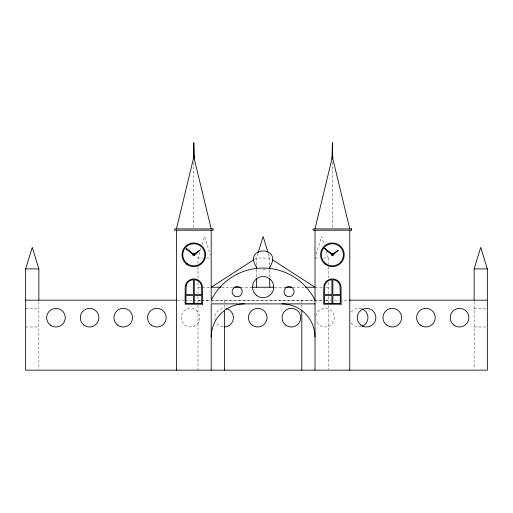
<?xml version="1.0" encoding="UTF-8"?>
<svg xmlns="http://www.w3.org/2000/svg" width="513" height="513" viewBox="0 0 513 513"><rect width="100%" height="100%" fill="white"/><g stroke="black" fill="none" stroke-linecap="round" stroke-linejoin="round"><path stroke-width="0.38" stroke-dasharray="2.56 1.92" d="M197.986 263.554L197.986 258.026L200.949 248.369M202.09 244.656L204.597 236.487L210.292 255.057M257.866 253.569L256.5 258.026L256.5 265.131M316.155 254.313L321.625 236.487L324.133 244.656M254.499 259.315L256.5 258.026L269.716 258.026L271.05 258.885M265.593 269.434L263.111 269.761L260.623 269.434M197.986 258.026L203.43 258.026M206.54 258.026L210.426 258.026M315.014 258.026L319.682 258.026M323.568 258.026L328.23 258.026L328.23 263.554M197.986 287.242L211.202 287.242M221.533 287.242L232.761 287.242M240.751 287.242L251.729 287.242M274.288 287.242L284.818 287.242M292.654 287.242L303.888 287.242M315.014 287.242L322.792 287.242M325.902 287.242L328.23 287.242M177.286 300.182L184.359 300.182M185.161 300.182L192.49 300.182M193.177 300.182L200.493 300.182M201.295 300.182L210.093 300.182M210.811 300.182L313.411 300.182M314.212 300.182L322.908 300.182M325.434 300.182L331.045 300.182M334.11 300.182L339.061 300.182M339.863 300.182L348.68 300.182M197.986 300.458L201.096 300.458M201.872 300.458L210.426 300.458M211.978 300.458L322.792 300.458M325.902 300.458L328.23 300.458M25.65 308.377L38.866 308.377M474.134 308.377L485.798 308.377M25.65 326.98L38.866 326.98M474.134 326.98L485.798 326.98M326.178 251.344L328.23 258.026M268.35 253.569L269.716 258.026L269.716 265.131M474.134 301.772L474.134 369.36M332.392 162.031L332.392 227.304M328.23 266.715L328.23 278.553M328.23 282.503L328.23 293.462M328.23 296.572L328.23 369.36M301.798 300.458L301.798 309.268M269.716 269.87L269.716 276.975M256.5 269.87L256.5 277.764M224.418 300.458L224.418 309.268M211.202 300.458L211.202 302.862M197.986 266.715L197.986 278.553M197.986 282.503L197.986 293.462M197.986 296.572L197.986 304.459M197.986 305.261L197.986 370.155M193.824 162.031L193.824 227.304M38.866 301.772L38.866 369.36M315.88 315.899A9.317 9.317 0 0 1 330.16 309.91A9.317 9.317 0 0 1 330.225 325.402A9.317 9.317 0 0 1 315.893 319.528M361.101 326.666A9.317 9.317 0 0 1 350.603 322.369M351.238 312.039A9.317 9.317 0 0 1 362.184 309.057M222.943 326.916A9.317 9.317 0 0 1 216.076 322.369M215.319 320.708A9.317 9.317 0 0 1 225.303 308.435M184.853 325.088A9.317 9.317 0 0 0 199.73 318.855A9.317 9.317 0 0 0 186.892 309.082A9.317 9.317 0 0 0 184.853 325.088"/><path stroke-width="0.77" d="M211.202 228.901L194.222 158.658L193.824 142.845L193.42 158.658L176.446 228.901M349.776 228.901L332.796 158.658L332.392 142.845L331.994 158.658L315.014 228.901M474.134 300.182L474.134 268.915L480.739 247.375L487.35 268.915L487.35 370.155L25.65 370.155L25.65 268.915L32.261 247.375L38.866 268.915L38.866 300.182M258.097 252.832L263.111 236.487L267.895 252.088M192.978 254.506L193.401 253.999M331.969 253.999L331.545 254.506L324.767 248.574L332.392 254.32L338.182 250.35L332.956 255.032M269.902 266.946C283.317 245.676 242.899 245.676 256.314 266.946M194.389 255.032L199.615 250.35L193.824 254.32L186.2 248.574L193.305 254.788M194.716 254.737L194.53 254.249L199.615 250.35M333.29 254.737L333.104 254.249L338.182 250.35M253.832 259.745L211.202 287.242L220.789 287.242M25.65 268.915L38.866 268.915M474.134 268.915L487.35 268.915M234.249 287.242L240.603 287.242M251.928 287.242L273.692 287.242M285.613 287.242L291.968 287.242M305.434 287.242L315.014 287.242L272.384 259.745M25.65 300.182L176.491 300.182M349.315 300.182L487.35 300.182M315.014 303.882L211.202 303.882L211.202 370.155M332.847 254.012L333.296 254.788A0.898 0.898 0 0 1 332.277 255.686A0.898 0.898 0 0 1 331.526 254.557L332.161 253.922A0.898 0.898 0 0 1 332.847 254.012L333.104 254.249M194.273 254.012L194.722 254.788A0.898 0.898 0 0 1 193.709 255.686A0.898 0.898 0 0 1 192.952 254.557L193.587 253.922A0.898 0.898 0 0 1 194.273 254.012L194.53 254.249M324.767 248.574L331.699 254.224M186.2 248.574L193.132 254.224M349.776 230.209L349.776 370.155M332.866 303.395L332.866 295.507L340.266 295.507L340.266 303.395L324.524 303.395L324.524 295.507L331.924 295.507L331.924 303.395M332.392 142.845L332.392 158.844M315.014 230.209L315.014 370.155M301.798 310.07L301.798 370.155M269.716 266.715L269.716 269.081M269.716 278.553L269.716 287.242M256.5 266.715L256.5 269.081M256.5 278.553L256.5 287.242M224.418 310.07L224.418 370.155M211.202 230.209L211.202 300.182A57.995 57.995 0 0 1 315.014 300.182M194.292 303.395L194.292 295.507L201.692 295.507L201.692 303.395L185.95 303.395L185.95 295.507L193.356 295.507L193.356 303.395M193.824 142.845L193.824 158.844M176.446 230.209L176.446 370.155M362.184 309.057A9.317 9.317 0 0 1 362.255 326.268M226.496 308.672A9.317 9.317 0 0 1 224.162 326.993M211.202 337.022A33.14 33.14 0 0 1 244.342 303.882M281.874 303.882A33.14 33.14 0 0 1 315.014 337.022M186.225 285.523L185.95 294.52L193.356 294.52L193.356 279.758L191.785 279.963A7.868 7.868 0 0 0 186.225 285.523M324.8 285.523L324.524 294.52L331.924 294.52L331.924 279.758L330.359 279.963A7.868 7.868 0 0 0 324.8 285.523M193.824 155.663L193.42 158.658L194.222 158.658L193.824 155.663M332.392 155.663L331.994 158.658L332.796 158.658L332.392 155.663M213.1 228.901L174.587 228.901L174.587 230.209L213.1 230.209L213.1 228.901M351.668 228.901L313.154 228.901L313.154 230.209L351.668 230.209L351.668 228.901M201.692 294.52L194.292 294.52L194.292 279.758L195.857 279.963A7.868 7.868 0 0 1 201.423 285.523L201.692 294.52M340.266 294.52L332.866 294.52L332.866 279.758L334.431 279.963A7.868 7.868 0 0 1 339.991 285.523L340.266 294.52M202.513 304.215L185.135 304.215L185.135 287.562A8.689 8.689 0 0 1 193.824 278.867A8.689 8.689 0 0 1 202.513 287.562L202.513 304.215M341.087 304.215L323.703 304.215L323.703 287.562A8.689 8.689 0 0 1 332.392 278.867A8.689 8.689 0 0 1 341.087 287.562L341.087 304.215M252.114 325.088A9.317 9.317 0 0 0 266.997 318.855A9.317 9.317 0 0 0 254.153 309.082A9.317 9.317 0 0 0 252.114 325.088M50.325 325.088A9.317 9.317 0 0 0 65.202 318.855A9.317 9.317 0 0 0 52.364 309.082A9.317 9.317 0 0 0 50.325 325.088M151.22 325.088A9.317 9.317 0 0 0 166.097 318.855A9.317 9.317 0 0 0 153.259 309.082A9.317 9.317 0 0 0 151.22 325.088M453.909 325.088A9.317 9.317 0 0 0 468.792 318.855A9.317 9.317 0 0 0 455.948 309.082A9.317 9.317 0 0 0 453.909 325.088M117.586 325.088A9.317 9.317 0 0 0 132.469 318.855A9.317 9.317 0 0 0 119.625 309.082A9.317 9.317 0 0 0 117.586 325.088M386.648 325.088A9.317 9.317 0 0 0 401.525 318.855A9.317 9.317 0 0 0 388.687 309.082A9.317 9.317 0 0 0 386.648 325.088M285.747 325.088A9.317 9.317 0 0 0 300.631 318.855A9.317 9.317 0 0 0 287.787 309.082A9.317 9.317 0 0 0 285.747 325.088M420.275 325.088A9.317 9.317 0 0 0 435.159 318.855A9.317 9.317 0 0 0 422.314 309.082A9.317 9.317 0 0 0 420.275 325.088M360.928 325.088A9.317 9.317 0 0 0 375.805 318.855A9.317 9.317 0 0 0 362.967 309.082A9.317 9.317 0 0 0 360.928 325.088M83.952 325.088A9.317 9.317 0 0 0 98.836 318.855A9.317 9.317 0 0 0 85.992 309.082A9.317 9.317 0 0 0 83.952 325.088M325.826 263.663A11.042 11.042 0 0 0 343.364 256.038A11.042 11.042 0 0 0 327.993 244.669A11.042 11.042 0 0 0 325.826 263.663M325.357 264.304A11.837 11.837 0 0 0 344.152 256.128A11.837 11.837 0 0 0 327.672 243.938A11.837 11.837 0 0 0 325.357 264.304M186.783 264.304A11.837 11.837 0 0 0 205.585 256.128A11.837 11.837 0 0 0 189.105 243.938A11.837 11.837 0 0 0 186.783 264.304M234.454 295.988A5.079 5.079 0 0 0 242.226 291.878A5.079 5.079 0 0 0 234.781 287.203A5.079 5.079 0 0 0 234.454 295.988M256.596 295.456A10.581 10.581 0 0 0 273.589 288.595A10.581 10.581 0 0 0 259.142 277.309A10.581 10.581 0 0 0 256.596 295.456M285.869 295.635A5.079 5.079 0 0 0 294.077 292.481A5.079 5.079 0 0 0 287.242 286.953A5.079 5.079 0 0 0 285.869 295.635M187.258 263.663A11.042 11.042 0 0 0 204.79 256.038A11.042 11.042 0 0 0 189.419 244.669A11.042 11.042 0 0 0 187.258 263.663"/></g></svg>
